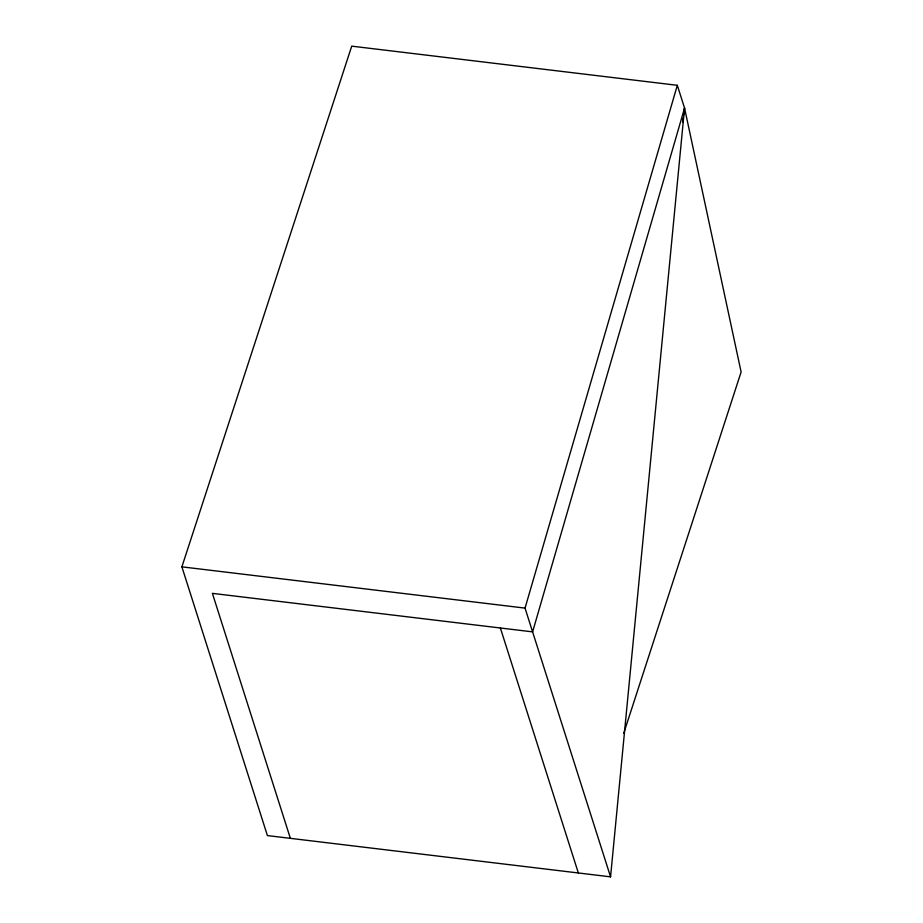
<?xml version="1.0" encoding="UTF-8"?>
<svg xmlns="http://www.w3.org/2000/svg" width="923" height="923" viewBox="0 0 923 923"><rect width="100%" height="100%" fill="white"/><g stroke="black" fill="none" stroke-linecap="round" stroke-linejoin="round"><path stroke-width="1.38" d="M610.565 876.85L684.554 108.06L677.32 85.308L351.721 46.15L181.889 566.837L267.405 835.58L610.565 876.85L525.037 608.107L677.32 85.308M682.57 122.321L683.17 118.04M683.562 115.19L684.554 108.06L741.111 372.004L623.706 733.358M684.554 108.06L532.606 631.874L212.394 593.362L290.353 838.338M181.889 566.837L525.037 608.107M500.381 628.009L578.34 872.973"/></g></svg>
